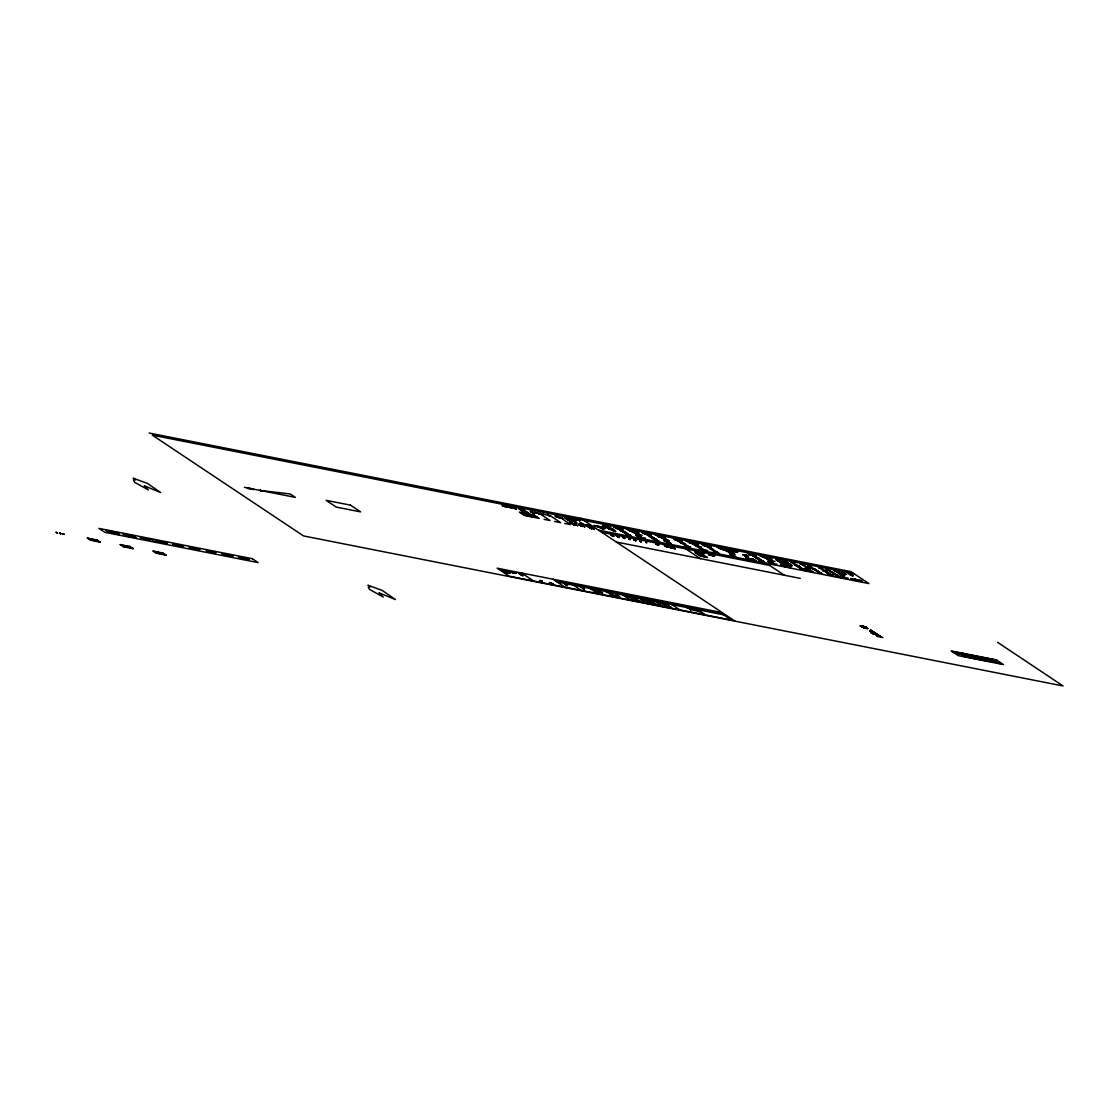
<?xml version="1.0" encoding="UTF-8"?>
<svg xmlns="http://www.w3.org/2000/svg" width="1119" height="1119" viewBox="0 0 1119 1119"><rect width="100%" height="100%" fill="white"/><g stroke="black" fill="none" stroke-linecap="round" stroke-linejoin="round"><path stroke-width="1.5" d="M808.086 569.221C799.19 567.417 815.094 570.033 807.68 569.179M783.146 562.409L784.741 563.5M757.465 558.913L761.088 560.059M840.984 575.068C848.887 578.607 837.963 570.312 833.977 570.34L847.055 578.985L840.509 575.53L843.236 576.383M541.246 580.929L542.351 581.153L539.764 580.453L541.848 580.985M842.873 576.173L843.712 575.795M650.349 535.469L651.426 535.162L644.208 533.707M709.782 547.107C713.628 546.562 699.389 544.617 705.627 546.1M753.185 556.059L756.206 555.947M509.858 507.397L509.047 506.809M770.404 561.892C778.782 562.689 761.619 559.682 771.019 561.85M732.497 553.346C722.426 547.051 733.393 557.724 733.812 554.157M635.662 532.462L640.236 535.539L639.355 535.707M788.252 563.626L789.846 563.752M757.409 558.829L760.444 559.57M798.393 567.095L803.414 569.305M757.871 559.122L760.291 559.472M609.477 529.175L614.527 530.238L612.946 529.189M504.837 572.173L502.795 571.012L503.466 571.319M504.082 571.893L505.424 572.452L504.683 572.243M510.754 571.921L511.621 572.355L510.893 572.019M821.08 572.97L822.703 574.173L813.373 568.998M826.955 569.487L833.921 573.054M836.341 575.893L839.39 576.691L835.32 575.054M623.829 532.476L626.43 532.994M637.312 534.952L636.529 534.91L637.396 534.938M665.903 540.533L664.77 540.547L665.679 540.561M791.035 565.766L791.958 565.766L788.965 564.941M798.476 567.081L800.98 567.697M620.919 531.049L624.794 531.847M625.633 532.001L621.437 531.189M685.22 545.946L690.059 546.981L689.276 546.687M759.2 558.339L754.919 557.36M804.911 569.767L800.225 568.844L804.897 569.725M827.5 571.655L822.633 570.648L827.487 571.627M828.102 574.257L832.928 575.25M745.086 555.863L746.289 556.031M747.618 556.786L747.702 556.633A5.847 0.755 13.8 0 0 748.038 556.185L747.814 555.975M649.607 534.029L642.572 532.672M680.716 540.169L673.596 538.771M709.166 545.792L702.145 544.435M754.821 554.814L747.8 553.457M622.71 594.874L647.02 603.379L655.538 601.365M565.934 584.915L566.815 585.167M582.761 588.426L583.642 588.678M632.794 599.378L633.858 599.672M649.761 602.987L650.838 603.295M260.056 490.416L261.552 490.821M571.977 519.118L569.305 518.069L571.124 518.433M778.181 560.801L777.048 560.423L780.307 561.109M778.81 561.025L777.229 560.465L780.838 561.598M780.209 562.088L781.943 562.759M784.475 563.305L782.461 562.563M787.902 563.109L784.293 561.92L787.93 563.011M786.839 563.64L788.28 563.598M788.881 564.13L789.608 564.228L788.014 563.948M844.481 573.557L842.929 573.306L846.034 574.355M845.656 574.089L842.915 573.432L843.908 573.753M851.153 575.236L850.16 574.914L853.112 575.753M790.28 565.179L789.189 565.067L791.021 565.319M605.449 526.462L603.589 525.231M990.455 659.804L991.21 659.818L988.455 659.567M724.091 548.604C751.031 561.57 717.279 548.52 735.98 557.08L734.931 556.311M570.117 518.153L571.082 518.489M826.591 572.634L828.843 573.124M833.907 574.089L836.159 574.565M780.782 561.71L777.215 560.311M812.688 568.62L815.667 569.445M603.113 525.454L608.456 526.196L602.707 525.049L610.303 527.427L603.099 525.58M580.873 524.028L589.531 525.706M604.68 526.056L607.141 526.545M732.427 551.219L734.134 551.583M735.309 551.401L728.833 550.016L731.406 550.1M742.792 554.618L745.296 555.248M745.142 555.346L742.806 554.758M746.513 555.304L744.009 554.688L746.555 555.22M749.576 558.843L752.08 559.458L749.562 558.954M777.397 560.353L780.125 561.067L778.992 560.647M787.398 562.521L784.713 562.004M786.489 562.521L784.461 561.836L787.189 562.451L785.944 562.046M787.091 563.682L786.419 563.43L787.524 563.458M786.909 566.438L790.56 567.613L787.594 565.752M788.741 567.249L783.16 566.144L787.832 566.76L785.706 565.375M787.049 566.997L784.979 566.508L790.56 567.613M788.168 567.361L784.419 565.836L786.951 566.354M850.72 574.816L849.978 574.257M851.923 575.376L852.72 575.362L851.699 575.32M587.391 525.259L589.251 525.692M791.413 565.808L790.867 565.347M179.558 545.429L183.656 546.212M651.426 537.582L653.93 537.931M638.865 535.679L636.054 535.092L636.949 534.924M845.992 574.453L843.782 573.711M853.056 575.851L850.748 575.068M650.545 535.134L651.104 535.176M682.1 541.316L682.31 541.246M603.98 525.552L608.358 526.601M606.456 526.014L608.149 526.573L607.044 526.503M786.503 563.305L787.356 563.43M789.021 564.144L788.937 564.172M556.115 516.768L559.052 517.454M189.251 547.331L193.349 548.184L189.251 547.387M126.167 546.436L128.853 546.981L125.776 546.282M878.387 635.97L876.792 635.648M791.679 565.822L791.035 565.389M728.833 550.016L733.574 550.534M805.582 568.522L806.449 568.578M730.287 553.975L733.029 554.674L731.77 554.213M878.891 635.998L878.107 635.774L878.863 635.956M616.527 535.791L619.492 537.498L616.695 536.043L617.478 536.253M753.633 559.318L746.107 557.835L748.303 559.262L755.689 560.717L753.325 559.276M549.597 582.719L550.31 582.943M618.234 536.7L618.625 536.91M658.49 544.855L657.315 544.645M870.568 630.123L871.491 630.515M109.536 532.56L116.222 532.406L119.383 534.518L109.536 532.56L106.375 530.462L116.222 532.406M126.055 535.833L132.741 535.665L135.903 537.777L126.055 535.833L122.894 533.721L132.741 535.665M93.199 539.931L93.52 539.973A10.91 1.399 13.8 0 1 95.633 540.337L96.29 540.477A7.791 1.007 13.8 0 0 93.52 539.973L92.751 539.778M90.569 540.225L97.255 540.057L100.416 542.169L90.569 540.225L87.408 538.113L97.255 540.057M611.855 535.483L613.827 536.379L611.058 534.784M123.398 546.701L130.098 546.548L133.259 548.66L123.398 546.701L120.237 544.603L130.098 546.548M610.862 534.826L612.457 535.581L611.729 535.4M611.198 535.036L611.925 535.218M611.534 535.26L612.261 535.442M612.191 535.707L613.072 535.875M616.219 535.735L617.045 536.001M612.527 535.931L613.45 536.127M612.904 536.183L613.785 536.351M617.073 536.295L617.8 536.477M618.164 536.672L617.422 536.519L618.164 536.672M618.066 536.966L618.961 537.134M618.401 537.19L619.339 537.386M622.961 537.554L623.619 537.721M623.297 537.777L624.024 537.959M623.619 538.001L624.346 538.183M623.954 538.225L624.682 538.393M622.556 537.288L624.92 538.561L623.325 537.61M628.556 538.561L630.389 539.652L628.654 538.603M628.682 538.826L629.41 538.994M629.018 539.036L629.745 539.218M629.34 539.26L630.081 539.442M633.648 539.582L635.998 540.757L633.788 539.582M634.067 539.862L634.879 540.043M634.403 540.085L635.242 540.253M634.739 540.309L635.578 540.477M635.06 540.519L635.914 540.701M158.562 552.772L162.157 553.527L158.982 552.926M639.914 541.12L640.641 541.302M640.236 541.344L640.963 541.526M156.24 553.192L162.926 553.038L166.088 555.136L156.24 553.192L153.079 551.094L162.926 553.038M640.572 541.568L641.299 541.736M645.887 542.267L646.824 542.897L645.621 542.128M657.51 544.617L656.056 544.24L657.091 544.491M734.134 554.367L730.987 553.597M770.25 561.053L773.173 561.808L768.641 558.731M502.067 570.326L501.466 570.061M513.313 573.068L511.929 572.145M507.411 572.662L503.718 571.627M521.916 575.404C526.601 577.46 512.796 569.837 522.657 575.544M809.848 569.095L800.141 563.654L802.337 564.088L809.918 569.165L807.149 568.382L808.561 569.277M540.239 580.551L540.687 580.831M854.538 579.278L855.783 579.516M854.944 579.558L857.63 580.174M855.783 579.53L857.28 579.936M867.309 628.402L863.281 627.633L867.589 628.598M871.155 630.557L870.26 630.277L871.505 630.543M878.737 635.928L879.688 635.704M878.009 635.9L880.387 636.347M603.756 528.112L597.168 526.811M880.373 636.361L876.806 635.634M731.756 550.59L736.834 551.499M735.505 552.003L737.519 551.975M732.651 551.289L737.757 552.129L730.665 549.961M988.902 659.86L990.217 659.832M130.769 535.847L133.343 536.379M784.741 561.822L785.986 562.018M782.727 562.871L781.901 562.381M843.292 573.348L844.369 573.571L843.25 572.928M844.188 573.823L845.335 574.019L844.607 573.921M559.99 518.111L557.458 516.796L559.458 517.761M212.246 551.877L215.967 552.632M833.977 570.34L834.816 570.438M681.723 541.288L681.891 541.974L679.079 541.414M570.2 522.335L571.138 522.531M667.623 541.316L668.686 541.19L667.288 541.4M516.656 573.166L508.641 571.627M714.048 555.989L714.719 555.639L711.6 554.297L714.384 556.199L712.915 555.919M566.578 517.999C562.815 515.23 568.718 518.922 566.76 518.055M565.599 517.244L566.62 517.551L564.717 517.174M733.938 551.443L731.924 550.996M859.882 625.801L865.924 626.976M512.138 572.271L513.006 572.942M505.201 572.69L505.942 572.886M754.542 557.276L755.003 557.528M763.368 561.346C766.543 562.102 756.486 559.808 760.472 560.969M620.681 528.168L622.737 529.483M710.103 546.897L710.929 546.911M669.819 606.75L665.679 603.84L670.281 606.862M640.096 535.4L637.452 534.854M728.329 551.765L731.392 552.534L728.567 551.975M787.594 567.011L788.391 567.151M844.565 573.921L844.859 573.963M665.399 540.547L664.532 540.757L665.245 541.33M667.791 541.33L668.686 541.162L665.875 540.449M753.66 560.269L752.192 560.115M583.293 523.916L582.705 523.79M753.884 560.367L752.541 560.157M604.302 527.608L594.315 525.678M579.306 524.447L578.537 524.293L579.95 524.713M586.608 525.398L585.922 525.301M504.711 506.347L504.054 506.04L504.753 506.25M780.209 562.018L781.258 562.228M242.333 557.794L238.529 557.136L242.473 557.835M526.14 511.859L526.196 511.901M574.579 521.818L572.942 520.881L573.739 521.048M666.155 546.981L673.568 547.639L675.289 548.786L664.434 545.834L673.568 547.639M509.075 572.802C513.649 575.124 500.067 567.235 509.649 573.138M508.753 573.432L506.921 573.026M175.641 544.715L172.704 544.058L176.634 544.841M753.73 560.353L752.08 560.046M519.314 573.683L520.992 574.355M519.426 573.753L520.517 574.033M519.845 574.033L521.328 574.579M521.412 574.634L522.573 575.418M730.735 553.961L731.308 553.807M626.99 534.644C622.765 533.162 633.13 535.861 629.675 534.91M681.723 543.191L680.408 542.701L684.366 543.61M777.719 560.381L777.145 559.836M780.67 562.116L781.538 562.256M794.826 565.221L799.428 566.116L795.217 565.333M601.253 592.622L602.861 593.098L601.616 592.72M782.559 562.549L783.44 562.619M984.342 658.364L988.65 659.427M745.576 555.891L745.436 555.821A5.847 0.755 13.8 0 0 745.058 556.269L748.345 557.206M625.843 534.309L626.57 534.504M689.752 546.981L685.877 546.184L686.562 546.408M834.27 570.354L836.075 570.746M573.949 518.824L572.718 518.615M681.975 541.302L680.254 539.945M710.425 546.925L708.705 545.554M991.896 662.084L984.58 658.741M260.154 490.472L290.171 493.955L295.332 497.382L244.39 487.324M111.117 531.973L107.578 531.259L111.131 531.931M779.705 561.192L778.083 560.815M787.007 563.361L784.657 562.731M652.992 603.267L654.657 603.756M522.349 510.628L525.37 511.341M525.888 512.166L526.979 512.418M573.278 518.796L574.648 519.048M570.774 518.125L569.697 517.915L571.263 518.712M864.721 627.074L866.456 627.941L864.246 626.598M864.777 627.102L861.504 626.85L865.77 627.773M877.17 636.459L881.045 637.103M622.654 529.567L616.149 528.28M756.332 555.961L754.36 554.576M598.245 592.622C602.036 593.532 596.679 592.147 598.581 592.72M616.247 596.343L614.807 596.049L616.331 596.483M561.137 517.831L561.85 517.985M625.521 531.889L624.738 531.665M681.289 543.037L685.22 543.764L684.394 543.484M734.847 551.373L735.742 552.157M670.463 547.653L669.148 546.925L670.393 547.177M525.077 511.299L522.223 510.754M556.031 516.768L556.8 516.866M785.622 562.927L788.867 563.556M126.475 534.924C129.049 535.344 122.558 534.336 127.44 535.134M645.117 599.686L643.998 599.336L645.299 599.602M606.428 526.056L607.631 526.364M657.734 540.449L654.769 539.806M779.342 561.137L778.824 560.969M759.605 560.591L763.731 561.57M832.69 575.306L832.312 575.04M597.686 592.063L595.098 590.203M661.385 602.819L660.266 602.47L661.707 602.763M232.85 556.003L228.877 555.178L232.864 555.975L230.766 555.528M564.284 517.02L565.934 517.356M568.172 517.873L569.515 518.139M755.059 557.304L758.976 558.325M698.857 610.708L704.215 614.219L698.466 610.624L699.333 611.128M561.374 517.803L560.283 517.524L570.732 524.629L564.675 523.426M569.319 520.699L567.809 519.873L568.858 520.587M573.991 521.594L575.348 522.055C571.487 520.433 582.859 527.049 571.767 519.873L573.082 520.601L572.271 520.447M784.237 561.234L785.468 561.934M209.295 551.275L206.162 550.744M685.653 546.002L685.737 546.156M551.933 584.02L550.422 582.957M792.56 562.158C787.846 560.283 805.372 569.095 798.63 567.221M800.952 563.752L800.141 563.654L802.155 564.032M809.694 565.543C801.805 560.535 817.304 571.935 818.115 571.082M826.885 568.872L838.607 576.215M863.169 626.053L862.106 625.619L863.392 625.871M560.283 517.524L561.402 517.873M638.348 532.63L629.354 530.798L638.403 532.658M657.972 536.505L664.994 537.889M675.261 539.918L682.156 541.204M749.282 554.492L756.598 555.947L749.814 554.674M760.766 555.849L762.612 557.192L771.383 558.927M507.173 571.543L508.11 571.921M507.648 571.851L508.558 572.215M508.166 572.201L509.061 572.55M508.599 572.494L509.537 572.872M242.152 557.752L238.473 557.108L239.956 557.346M247.327 558.843L245.593 558.563L249.341 559.276L245.271 558.381L247.649 558.913M843.586 573.362L842.887 572.858M851.013 574.83L851.545 574.97M787.147 564.214L791.888 565.291M752.374 560.073L755.689 560.717M566.829 584.747L565.99 584.174L567.039 584.384M583.656 588.258L584.524 588.566M523.944 512.222L527.595 512.824L522.265 509.271M667.609 547.121L666.295 546.366L667.679 546.631M506.571 571.124L507.369 571.333M826.647 568.83L826.256 569.011M242.459 557.947L240.081 557.416L242.263 557.905M521.356 509.718L520.349 509.509L522.545 510.684M525.72 511.831L524.727 511.607L525.482 511.705M791.301 561.85L790.462 561.752L796.141 565.585M808.436 565.235L807.582 565.137L813.051 568.872M530.742 515.369L531.455 515.649L522.937 514.013M528.168 515.887L529.147 516.167M730.385 553.192L733.323 553.821L729.798 552.814L733.253 553.765M828.885 574.537L828.2 574.355L832.494 575.264M633.242 532.126L636.487 532.91M626.836 534.56C612.918 522.139 623.787 534.462 619.297 529.553M681.723 541.848L678.422 541.05L688.381 547.555L690.885 548.044L688.717 546.52M692.745 543.834L702.69 550.366L705.194 550.87L703.264 549.443M709.88 547.233L705.334 546.002M710.257 547.527L706.9 546.673M724.636 550.254L728.875 551.457M791.273 562.339L793.861 562.941M793.791 562.843L790.979 562.144M803.05 564.522L800.463 563.92L803.54 564.857M808.114 565.529L810.282 565.864M636.333 534.169L639.285 534.812M808.505 565.794L810.995 566.326L808.002 565.459M818.912 567.613L821.836 568.382M599.742 527.567L603.211 528.616L600.357 528.056M664.322 539.47L668.938 540.407M819.374 567.934L821.919 568.494M826.661 569.375L829.249 569.935M828.773 569.571L826.172 568.998L826.857 569.459M837.334 571.445L834.34 570.69L836.662 571.068M611.701 530.182L614.737 530.868L611.422 529.986M763.438 561.556L764.99 562.675L762.487 562.186L752.486 555.597L757.703 557.822M837.292 571.473L834.774 570.97M624.962 533.329L627.955 533.959M636.641 535.623L639.634 536.267L636.165 535.344M771.453 560.535L768.655 559.99L775.019 561.472M653.454 538.952L656.405 539.582L652.95 538.659M656.321 539.512L654.181 538.141M667.567 541.512C655.776 538.673 676.785 543.694 665.008 541.218M769.229 560.381L772.152 560.997M641.439 537.456L637.998 536.491M658.112 540.701L655.44 540.267M665.427 541.358L669.484 542.813M830.899 572.173L833.543 572.746M666.882 542.435L670.938 543.233M700.634 549.093L707.698 550.492M767.872 561.5L770.767 562.074M714.761 551.863L717.783 552.534M761.801 560.479L762.654 561.123M768.152 561.682L771.159 562.325M801.764 568.186L799.148 567.571M816.73 571.291L819.29 571.837M818.786 571.501L816.464 571.096M835.124 574.97L837.599 575.502M837.11 575.18L833.235 573.669M800.994 568.83L803.302 569.235M807.219 570.061L813.093 571.403M841.208 576.173L843.264 576.355M807.68 570.382L811.793 572.019L805.288 568.606M810.142 570.872L806.673 568.592M842.607 577.096L848.244 578.173M842.999 577.362L845.488 577.908L842.411 576.97M537.61 513.173L534.225 512.46A7.385 0.951 13.8 0 1 537.512 513.145L537.554 513.089A11.47 1.483 13.8 0 0 534.183 512.432L537.512 513.075M143.861 538.449L140.462 537.735A7.385 0.951 13.8 0 1 143.26 538.309L140.421 537.707A11.47 1.483 13.8 0 1 142.896 538.169L143.764 538.351M810.729 568.2L811.401 568.536L805.12 567.039L811.149 568.48M513.971 572.788L514.684 572.83M513.383 572.76L514.474 573.082L513.607 572.494M550.114 583.097L549.485 582.551L553.527 584.328M214.61 552.408L212.246 551.933M689.066 542.645L697.92 544.393L689.234 542.701M579.376 524.447L578.537 524.433M506.767 571.222L507.886 571.613L506.473 571.222M114.166 532.574L117.537 533.217M180.746 545.666L183.502 546.198M582.006 523.524L580.957 523.174L582.16 523.636M588.118 525.315L588.972 525.566M160.115 541.582L156.212 540.897M130.741 535.749L132.811 536.253M149.149 433.039L851.069 571.683L868.89 583.572L598.539 530.154M854.231 573.795L152.31 435.137L303.529 535.931L1063.05 685.961L997.519 642.292M575.628 518.922L574.774 518.754L577.782 520.363L575.418 518.88M569.109 517.985L568.06 517.845M572.592 518.587L573.418 518.824M574.187 518.852L575.054 519.132M579.069 519.859L577.208 519.468M649.524 533.889L641.942 532.378L650.139 535.246M709.096 545.652L701.515 544.142L704.69 545.806M631.088 531.273L639.145 533.148C633.508 528.811 615.296 527.678 636.669 531.497M659.804 536.966L661.231 537.512L658.35 536.602L665.791 538.421C661.665 534.63 645.775 533.609 663.315 536.77M673.694 538.812L680.856 540.169M691.066 543.163L698.718 544.925C693.067 540.575 674.855 539.442 696.228 543.274M725.937 549.135C706.718 545.694 723.615 546.743 728.413 550.786L720.146 548.814L723.294 549.779M747.506 553.346L754.961 554.814M769.634 557.766C748.261 553.947 766.473 555.08 772.11 559.416L761.493 556.157M790.783 562.004L793.147 562.479M818.856 567.557L821.22 568.018M619.73 528.448L617.184 528.14M679.289 540.211L676.953 539.904M704.788 545.247L707.74 545.834M720.188 548.282L722.287 548.702M753.395 554.842L751.059 554.534M515.188 507.914L501.941 505.256L504.249 506.278M556.605 516.223L557.947 516.488M575.278 520.139L574.858 519.873M645.607 533.595L648.6 534.336M676.729 539.75L679.709 540.491M720.412 548.38L722.706 548.981M750.835 554.381L753.814 555.122M786.699 561.668L781.901 560.717L786.615 561.682M502.977 505.788L504.669 506.152M505.173 506.222L513.313 507.858M513.803 507.928L516.237 508.711M519.706 509.089L523.328 509.97M615.59 528.084L622.654 529.455M771.327 558.899L762.431 557.136M841.572 572.578L844.495 573.166M516.446 508.753L503.298 506.152L516.544 508.823L515.076 507.844M532.364 511.901L534.267 513.215L532.098 511.775M561.598 517.607L563.151 518.726M644.026 533.735L651.188 535.106M658.126 536.561L665.05 537.931M675.135 539.89L682.366 541.344M703.977 545.61L710.817 546.967M545.121 514.656L548.688 515.369M564.829 518.377L567.403 518.894M569.375 519.286L572.019 519.901M575.474 520.461L576.313 520.839L574.537 519.775M615.66 528.14L621.772 529.819M676.883 540.379L681.457 541.624M750.989 555.01L755.451 556.227M521.118 510.012L522.657 510.348L521.958 510.166M549.401 515.831L550.422 516.153L547.597 514.894L550.044 516.139L549.275 515.747M633.802 532.476L636.613 533.022M647.957 535.274L650.768 535.819L650.097 535.372M662.266 538.099L665.064 538.645M693.374 544.24L696.186 544.799L695.514 544.338M710.327 547.583L707.53 547.037L709.656 548.38M766.781 558.745L769.592 559.29M780.516 562.06L778.936 561.738L781.496 562.703M613.086 529.287L607.016 528.112M812.59 568.508L815.108 569.053M838.97 573.711L844.635 574.942M580.327 522.867L581.265 523.258M607.491 528.28L613.31 529.427M635.788 533.791L642.152 535.274M695.347 545.554L701.711 547.037M748.149 556.199L745.534 555.723M844.901 575.11L839.558 574.117M527.441 512.712L528.252 512.95M650.279 536.84L653.44 537.596L650.125 536.714M781.761 563.361L781.146 562.941L784.265 563.612M594.259 525.65L605.365 528.42M614.527 530.238L607.561 528.126M622.654 531.749L625.801 532.518L622.975 531.959M636.963 534.574L639.788 535.134M651.104 537.372L654.251 538.141M665.413 540.197L668.239 540.757M756.332 558.157L759.465 558.927L756.808 558.423M769.928 560.843L773.047 561.668M781.244 563.011L785.3 563.85M569.935 521.692L572.089 522.111M575.04 522.671L576.789 523.021M781.985 563.43L784.937 564.214L781.999 563.43M797.469 566.466L800.183 567.151M814.59 569.851L817.304 570.536M825.528 572.005L828.242 572.69M835.557 574.131L833.151 573.655M579.992 523.776L579.88 523.734M588.594 525.58L590.3 525.916M627.269 533.497L624.458 532.952L627.913 533.861M652.909 538.561L655.72 539.12M745.618 556.702L748.429 557.262L744.932 556.255L745.604 556.702M585.797 525.412L587.167 525.664M805.4 568.788L808.45 569.739L805.946 569.207M827.207 573.124L829.697 573.655M531.329 515.062L532.98 515.383L523.37 513.523M570.298 522.531L571.711 522.797L570.242 522.363M587.699 526.014L586.286 525.734L591.909 528.825L587.363 525.958M590.217 526.629L594.273 529.413M802.211 568.522L799.735 567.976M830.284 574.061L827.794 573.515M570.788 522.853L575.138 525.315M577.726 525.818L575.012 523.888M787.93 565.822L780.377 564.326L783.3 566.144M530.238 515.132L531.315 515.481M532.364 515.691L532.294 515.691M582.957 525.65L584.901 527.021M703.222 549.471L700.382 548.911M730.441 554.646L733.379 555.276M769.312 562.437L772.586 563.193M807.163 570.005L809.527 570.466M818.073 572.159L820.619 572.704M828.997 574.313L833.641 576.341L824.311 571.152M860.931 580.495L858.343 579.978L859.728 580.705M580.509 525.259L582.314 526.517M626.43 534.476L630.305 535.092M645.509 538.197L638.571 536.882M776.908 564.2L769.746 562.787M820.954 572.956L818.367 572.438M522.447 514.181L537.274 517.104M731.616 555.43L735.141 556.451L732.204 555.821M818.66 572.55L821.136 573.096M859.476 580.691L861.868 581.167M527.567 515.495L528.364 515.635M854.482 579.908L851.937 579.348L853.07 579.894M855.42 580.034L859.154 581.097M526.056 515.299L534.91 517.034M584.552 526.839L582.803 525.51M748.303 559.262L751.506 559.976M852.776 579.908L855.168 580.369L854.343 579.824M859.434 581.223L855.713 580.16M526.671 515.607L535.316 517.3M573.949 524.965L575.362 525.231L572.201 523.132M577.376 525.636L574.481 523.58M544.086 519.356L550.142 520.545L539.61 513.523M554.688 521.454L560.745 522.657L550.198 515.635M593.923 529.217L590.203 526.503M591.685 528.895L587.321 526.168M601.7 532.266L769.732 565.459M707.726 553.527L710.509 555.444L708.537 554.898M697.333 551.835L694.997 551.597L698.34 552.436M701.403 552.548L699.893 552.254L701.977 552.94M703.613 553.262L704.69 553.29L702.984 552.856L704.033 553.541M639.76 540.911L641.439 541.834L640.404 541.148M702.508 553.248L703.963 553.541M711.544 555.01L712.901 555.919M656.056 544.24L659.007 544.981M669.47 547.149L670.127 547.275M712.537 555.681L711.53 555.374M696.312 552.87L695.039 552.604L697.067 553.359L696.284 552.856M698.074 553.206L700.074 553.947M698.788 553.681L702.536 554.423L700.536 553.695L701.277 554.185M697.906 553.919L696.619 553.667L698.62 554.395L697.864 553.919M703.501 555.024L702.214 554.772L702.942 555.234M700.242 554.702L704.187 555.486L703.585 555.052M698.284 554.744L700.27 555.458L698.242 554.744M701.767 555.737L705.809 556.535L703.851 555.835L704.564 556.297M702.634 556.339L704.564 557.024M706.774 557.164L705.488 556.898L706.173 557.346M616.359 542.044L800.239 578.369M860.637 626.15L866.414 627.297L865.56 626.85M872.344 631.116L869.827 630.612L872.736 631.424M870.316 631.326L874.177 632.333L870.316 631.326L873.142 632.137M871.813 632.179L875.687 633.2L871.813 632.179L875.673 633.186L873.841 632.571M871.701 632.962L871.086 632.613L876.597 633.955L871.617 632.962M873.379 633.886L872.694 633.536L877.674 634.515M877.534 634.529L878.205 634.879L873.477 633.941M877.562 635.214L875.715 634.809L879.254 635.494M951.863 651.412L997.113 660.35M961.808 653.972L959.403 653.482L965.865 656.923L963.669 656.056M968.271 655.3L969.837 656.391M980.845 657.776L982.51 658.895M985.531 658.587L988.147 659.595M954.339 652.503L956.801 653.23M960.48 653.916L961.934 654.014M988.063 659.301L989.28 659.553M994.343 660.686L993.616 660.28L995.602 660.56M960.13 653.972L956.997 653.314M986.594 659.301L988.273 659.637M969.516 656.182L982.188 658.685M968.676 656.154L983.657 659.119L986.329 660.895M969.418 656.657L984.398 659.609M970.159 657.147L985.252 660.182M989.028 660.923L991.658 661.93M973.292 658.168L970.173 657.538L966.578 655.147L970.998 657.706M963.655 656.321L962.732 655.832M973.292 658.322L987.434 661.119M554.926 580.495L721.559 613.422M501.354 570.075L502.207 570.256M504.319 570.816L502.669 570.718L503.942 570.97M505.298 571.669L503.746 571.18L506.431 572.732M509.914 572.466L508.502 571.543M510.628 572.606L509.369 571.781M557.024 581.908L723.671 614.821M504.403 571.613L505.76 572.019M594.721 589.825L593.294 589.419L595.42 590.161L594.735 589.699M611.142 593.07L609.715 592.664L611.841 593.406L611.156 592.944M505.466 572.271L507.494 572.83M565.081 584.006L564.284 583.88M629.256 596.847L632.403 599.071M633.158 597.518L634.305 597.686M645.677 600.092L649.677 602.749M649.579 600.749L650.726 600.931M665.903 604.064L667.358 604.344L665.553 603.826M687.164 608.121L698.41 610.387M506.04 572.62L507.145 572.508M566.857 584.859L567.683 585.055M602.008 592.79L599.197 591.14M615.954 594.609L617.394 594.888L615.618 594.385M689.961 609.407L700.55 611.855M567.459 585.629L566.298 585.307L567.347 585.517M690.731 609.855L690.269 609.309M584.286 589.154L583.125 588.832L584.174 589.028M549.653 582.733L550.912 582.999M598.987 592.524L597.532 592.245M618.569 596.441L619.8 596.693L618.247 596.343M637.676 600.134L636.585 599.924M614.485 595.84L615.926 596.119M671.61 607.281L669.889 606.876M633.368 599.896L634.767 600.288L633.494 600.036M156.688 540.897L158.604 541.358M164.941 542.533L166.857 542.995M56.216 532.336L57.433 533.176M59.643 533.12L60.482 533.483M62.93 533.763L63.769 534.127M63.377 534.057L64.203 534.42L62.734 533.637L63.783 534.336M159.388 541.526L156.017 540.785M167.542 543.107L164.283 542.393L167.374 543.009M196.259 548.8L199.993 549.499L196.287 548.814M778.376 560.535L778.796 560.591M503.48 505.676L505.326 506.515M964.144 654.433L954.115 652.321L956.451 653.104M959.64 654.111L959.934 654.209M247.607 558.857L249.299 559.248L245.593 558.563M230.948 555.653L228.961 555.234L232.808 555.961M114.026 532.476L117.467 533.176M207.533 551.01L209.547 551.443M766.179 558.395L769.396 559.164M831.403 572.508L832.956 573.474M839.376 576.649L836.313 575.753L836.998 576.229M758.584 559.654L761.354 560.157M758.934 559.906L761.885 560.535L761.228 560.087M786.727 566.746L786.042 566.871M730.987 555.038L733.966 555.667L733.281 555.206M714.495 551.709L717.489 552.338M714.887 551.961L710.341 548.842M163.388 542.309L164.157 542.365M801.19 563.794L802.337 564.088M785.986 566.69L786.825 566.955M751.87 560.004L750.122 559.57L750.807 559.808M630.067 531.021L632.361 531.693L628.528 529.888M851.111 574.844L850.37 574.327M749.534 554.604L750.835 554.968M615.926 528.224L613.855 526.825M530.616 515.23L531.329 515.635M835.054 570.494L836.173 570.774M808.673 565.277L809.792 565.571M791.539 561.892L792.658 562.186M573.25 520.936L576.523 522.965M556.059 516.684L558.143 517.244M513.943 572.788L515.565 573.124M512.726 572.76L513.957 573.096M778.502 560.521L777.509 559.906M734.134 551.233L732.819 550.8L735.351 551.303M732.875 551.275L731.798 551.024M558.297 517.286L559.08 517.342M692.745 543.876L698.004 546.086M720.035 548.786L727.672 550.296L718.412 547.653M690.801 543.079C687.052 541.946 695.5 544.603 690.661 543.037M659.245 536.812L656.252 535.204M673.428 538.589L675.722 540.043M882.877 637.578L880.569 636.781M690.325 542.953L687.36 541.344M578.327 519.789L576.719 519.454M778.488 560.955L779.957 561.109M675.526 540.001L677.107 540.449M658.14 540.701L659.776 541.89L655.622 540.295M851.517 574.984L852.174 575.138M519.999 574.131L521.468 574.676M520.95 574.774L521.832 575.278M704.341 545.708L705.18 545.946M570.452 522.363L574.676 525.217M664.434 545.834L675.289 548.786M760.654 555.947L761.298 556.101M863.602 627.661L864.987 627.955M676.058 540.127L678.044 540.841M644.95 533.987L646.069 534.336M755.507 557.654L760.011 559.346M60.496 533.679L59.699 532.952M780.321 562.298L781.034 562.549M750.513 554.87L751.283 555.122M704.858 545.848L705.991 546.226M616.835 528.462L618.471 529.077M605.253 528.28L604.162 527.622M727.21 551.331L721.475 548.086M645.341 534.099L646.922 534.686M788.601 563.724L789.678 564.13M579.838 525.119L581.852 526.42M850.58 574.788L852.538 575.488L850.412 574.942M955.668 652.713L960.522 654.237M868.036 628.514L865.868 628.263M872.876 631.466L869.939 630.64L872.065 631.312M871.016 631.466L874.177 632.333M871.897 632.235L873.757 632.808M874.54 633.298L875.995 633.592M872.4 632.864L876.597 633.941M871.1 632.613L874.526 633.536M875.631 634.109L878.191 634.879M871.379 632.808L872.386 633.116M873.491 633.69L877.758 634.795M872.708 633.536L875.617 634.361M877.114 635.074L879.786 635.718M512.838 572.341L513.803 573.04M514.39 572.648L515.02 573.124M122.894 533.721L135.903 537.777M106.375 530.462L119.383 534.518M153.079 551.094L166.088 555.136M120.237 544.603L133.259 548.66M87.408 538.113L100.416 542.169M60.02 533.329L61.125 533.903L59.489 532.952M727.028 551.261L727.923 551.569M519.398 508.879L520.615 509.257M829.207 569.837L826.214 569.095M803.498 564.759L800.505 564.018M695.78 545.904L698.857 546.576L698.186 546.114M665.036 538.561L661.609 537.721L671.442 544.198L667.288 542.603M664.658 539.764L667.386 540.099M789.58 564.088L789.385 563.962M506.264 506.222L507.173 506.739M581.488 523.412L580.09 522.839L581.013 523.216M705.767 546.142L706.103 546.282M820.353 572.606L815.807 570.634M731.63 550.87L730.539 550.534M511.355 507.369L512.068 507.746M508.753 506.851L509.551 507.159M863.672 626.976L864.469 627.507M551.387 583.181L553.01 584.23M786.895 563.612L789.706 564.172M529.455 514.334L521.286 512.908M654.881 538.617L652.279 538.099M549.807 582.999L551.681 583.964M847.894 573.837L852.356 574.718M551.709 583.391L553.276 584.286M551.205 583.293L552.758 584.174M550.954 583.237L552.464 584.118M550.702 583.195L552.213 584.076M782.587 564.759L784.657 566.102M782.433 564.731L784.559 566.116M748.205 558.255L749.8 559.22M780.698 564.396L783.524 566.144M746.345 557.891L748.653 559.248M57.629 533.231L56.062 532.196M824.213 571.124L818.521 567.291L820.633 567.697L831.277 574.76M574.704 519.803L576.103 520.727M994.721 660L996.609 661.217L994.148 660.35M994.693 660.434L995.546 661.007M990.259 658.671L997.267 663.329M986.776 658.629L992.049 661.958M981.293 656.895L988.301 661.567M861.938 581.153L860.609 580.425L861.462 581.041M856.93 579.754L857.895 580.313M854.356 579.194L855.378 579.796M852.986 578.929L850.678 578.509M963.319 653.342L970.327 658.014M963.949 654.307L964.942 654.937L963.473 654.293M960.004 653.608L964.564 656.643M838.9 576.369L840.956 577.782L837.11 576.243M803.526 569.375L805.568 570.788L796.252 565.613M791.902 565.71L787.706 564.228L788.294 564.647M784.629 561.29L785.692 561.948M763.41 556.367L771.774 561.934M769.173 561.081L774.32 564.522L767.704 561.374M766.571 563.361L784.391 575.236M752.821 554.283L754.933 555.681M749.073 553.527L751.171 554.94M747.898 553.471L749.422 554.492M745.282 554.954L746.905 556.031M744.023 554.982L747.366 557.206M722.762 548.338L725.602 550.226M719.517 547.862L721.056 548.883M707.166 545.261L709.278 546.659M707.544 545.834L705.404 545.526M709.39 547.023L719.335 553.667L715.181 552.073M703.417 544.519L705.516 545.918M698.704 546.548L702.844 549.303M711.474 554.996L708.341 553.653L711.488 555.36M701.375 552.548L702.424 553.22M706.858 557.192L707.46 557.598L702.592 556.339M697.095 551.695L698.144 552.394M678.715 539.638L680.828 541.037M701.529 554.954L699.557 554.255L700.158 554.674M703.054 555.989L701.095 555.29L701.683 555.709M681.737 541.946L683.709 543.261M684.394 543.722L688.549 546.478M674.953 538.896L677.065 540.295M682.548 546.757L700.382 558.633M664.126 538.085L668.561 540.967M672.127 547.513L671.134 547.331L672.127 547.834M649.132 533.791L651.244 535.204M647.607 533.497L649.705 534.896M647.971 534.071L645.845 533.749M652.587 537.106L647.341 534.91L655.244 540.127M656.252 539.554L657.426 540.337M643.845 532.742L645.957 534.155M633.102 532.015L642.991 538.575L636.235 535.274M627.801 529.581L629.535 530.812M619.157 527.874L621.255 529.273M619.52 528.448L617.394 528.14M621.367 529.637L631.326 536.281L627.172 534.686M615.394 527.133L617.506 528.532M607.953 526.238L609.156 527.049M613.785 530.308L615.828 531.665L611.226 529.86M612.373 529.958L614.569 531.427M608.288 528.42L609.254 529.035M604.246 527.469L593.797 525.496M602.134 527.231L602.987 527.79M600.819 527.147L598.693 526.825M602.246 528.056L604.106 529.301L600.539 528.098M596.399 526.098L597.238 526.657M580.705 518.279L735.099 621.185M577.642 519.314L579.796 520.755M577.488 519.51L580.02 520.797L577.684 519.636M571.054 519.622L572.424 520.545M566.354 518.698L567.753 519.622L565.892 518.601M571.236 521.944L569.445 520.978L570.942 521.874M557.71 516.405L554.87 516.097M556.716 516.209L557.444 516.614M689.64 609.184L690.563 609.799M669.847 603.197L679.862 609.869M532.252 514.894L521.93 512.992M524.279 511.131L526.084 512.236M667.735 606.778L666.784 606.596M521.356 509.467L526.168 512.572M661.791 603.071L666.56 606.246M661.455 603.015L666.225 606.19M667.288 607.058L668.77 607.463L667.316 607.183M519.02 508.627L524.573 512.334M528.686 515.859L527.944 515.649M653.44 599.966L663.441 606.624L639.117 598.119L630.598 600.148L620.597 593.476M513.159 507.564L514.194 508.264M512.292 507.299L513.537 508.138M650.153 600.973L653.93 603.491M508.627 506.683L509.663 507.369M649.775 600.889L653.524 603.365M504.725 505.802L505.984 506.641M637.019 596.721L647.02 603.379M633.438 597.672L636.949 599.868M628.486 596.287L627.829 596.203M629.074 596.707L632.697 599.141M616.331 594.637L618.947 596.385M615.814 594.511L618.541 596.259M611.464 593.546L614.89 595.7M604.176 590.231L614.191 596.903M595.336 590.37L597.938 592.105M587.755 586.985L597.77 593.657M583.461 587.629L582.412 587.419L584.048 588.37M581.139 587.181L580.439 587.041M580.649 587.083L582.579 588.16M571.347 583.74L581.348 590.412M564.382 583.866L565.752 584.65M552.982 579.208L564.927 587.167M521.65 573.012L533.595 580.985M509.76 571.725L511.159 572.536M506.236 572.131L507.55 572.928M504.529 571.333L505.48 571.893M260.349 490.234L261.412 490.933M150.044 538.491L155.905 542.407M787.398 565.71L789.86 567.389M753.129 559.234L755.003 560.507M751.436 558.899L752.975 559.878M144.407 485.856L148.421 489.996L134.672 482.345L133.469 480.163L135.637 479.785L133.147 478.205L147.358 483.366L160.66 492.542L144.407 485.856M379.229 592.888L383.244 597.028L369.494 589.377L368.291 587.195L370.459 586.804L367.969 585.237L382.18 590.398L395.483 599.574L379.229 592.888M621.185 528.406L613.492 526.755L621.227 528.406M818.576 567.291L820.717 567.725L818.674 567.291M249.733 488.374L247.453 488.304L253.579 489.507L249.733 488.374M222.052 553.835L226.024 554.66L222.052 553.835M147.512 539.148L150.226 539.666A7.385 0.951 13.8 0 0 147.512 539.148M541.806 513.957L540.785 513.803A7.385 0.951 13.8 0 1 543.988 514.39L540.659 513.775A11.47 1.483 13.8 0 1 543.96 514.362L541.806 513.957M709.978 548.674L712.999 549.373L710.075 548.744M147.61 539.106L146.799 538.952L150.198 539.638A11.47 1.483 13.8 0 0 147.61 539.106M607.645 525.65L602.707 524.671C604.316 526.727 617.184 530.882 607.645 525.65M522.923 509.397L518.363 508.502L524.419 512.544L528.993 513.439L522.923 509.397M778.684 560.087L775.733 559.5L778.684 560.087M531.007 511.565L530.098 511.383L533.176 513.006L531.007 511.565M537.414 512.824L536.491 512.642L539.568 514.264L537.414 512.824M540.561 513.453L539.652 513.271L542.729 514.88L540.561 513.453M534.183 515.048L519.356 512.11L524.391 515.467L539.218 518.405L534.183 515.048M580.439 525.035L579.027 524.755L582.537 526.434L580.439 525.035M857.364 579.782L853.979 579.11L858.385 580.467L857.364 579.782M701.151 556.045L699.865 555.793L701.837 556.507L701.123 556.045M350.499 505.159L326.161 500.347L336.273 507.089L360.612 511.887L350.499 505.159M996.4 659.874L951.136 650.936L958.144 655.608L1003.407 664.546L996.4 659.874M999.169 662.924L997.435 662.588L1000.246 663.651L999.169 662.924M719.615 612.121L497.158 568.172L509.103 576.145L731.56 620.08L719.615 612.121M651.342 603.631L650.055 603.379L651.342 603.631M252.293 558.689L98.92 528.392L104.78 532.308L258.167 562.605L252.293 558.689M110.823 531.609L109.9 531.427L112.977 533.05L110.823 531.609M113.97 532.224L113.047 532.043L116.124 533.665L113.97 532.224M127.23 534.854L126.321 534.672L129.398 536.295L127.23 534.854M130.391 535.469L129.468 535.288L132.546 536.91L130.391 535.469M143.652 538.085L142.728 537.903L145.82 539.526L143.652 538.085M146.813 538.715L145.89 538.533L148.967 540.155L146.813 538.715M160.073 541.33L159.15 541.148L162.227 542.771L160.073 541.33M163.22 541.96L162.311 541.778L165.388 543.4L163.22 541.96M176.494 544.575L175.571 544.393L178.648 546.016L176.494 544.575M179.641 545.205L178.718 545.023L181.81 546.645L179.641 545.205M192.916 547.82L191.992 547.639L195.07 549.261L192.916 547.82M196.063 548.45L195.14 548.268L198.217 549.891L196.063 548.45M209.323 551.066L208.414 550.884L211.491 552.506L209.323 551.066M212.484 551.681L211.561 551.499L214.638 553.122L212.484 551.681M225.744 554.311L224.821 554.129L227.912 555.751L225.744 554.311M228.905 554.926L227.982 554.744L231.06 556.367L228.905 554.926M242.166 557.556L241.242 557.374L244.32 558.996L242.166 557.556M245.313 558.171L244.404 557.989L247.481 559.612L245.313 558.171M92.891 539.554L91.968 539.372L95.045 540.995L92.891 539.554M125.72 546.044L124.81 545.862L127.888 547.485L125.72 546.044M158.562 552.534L157.639 552.352L160.716 553.975L158.562 552.534M786.014 562.451L785.93 562.409"/></g></svg>
